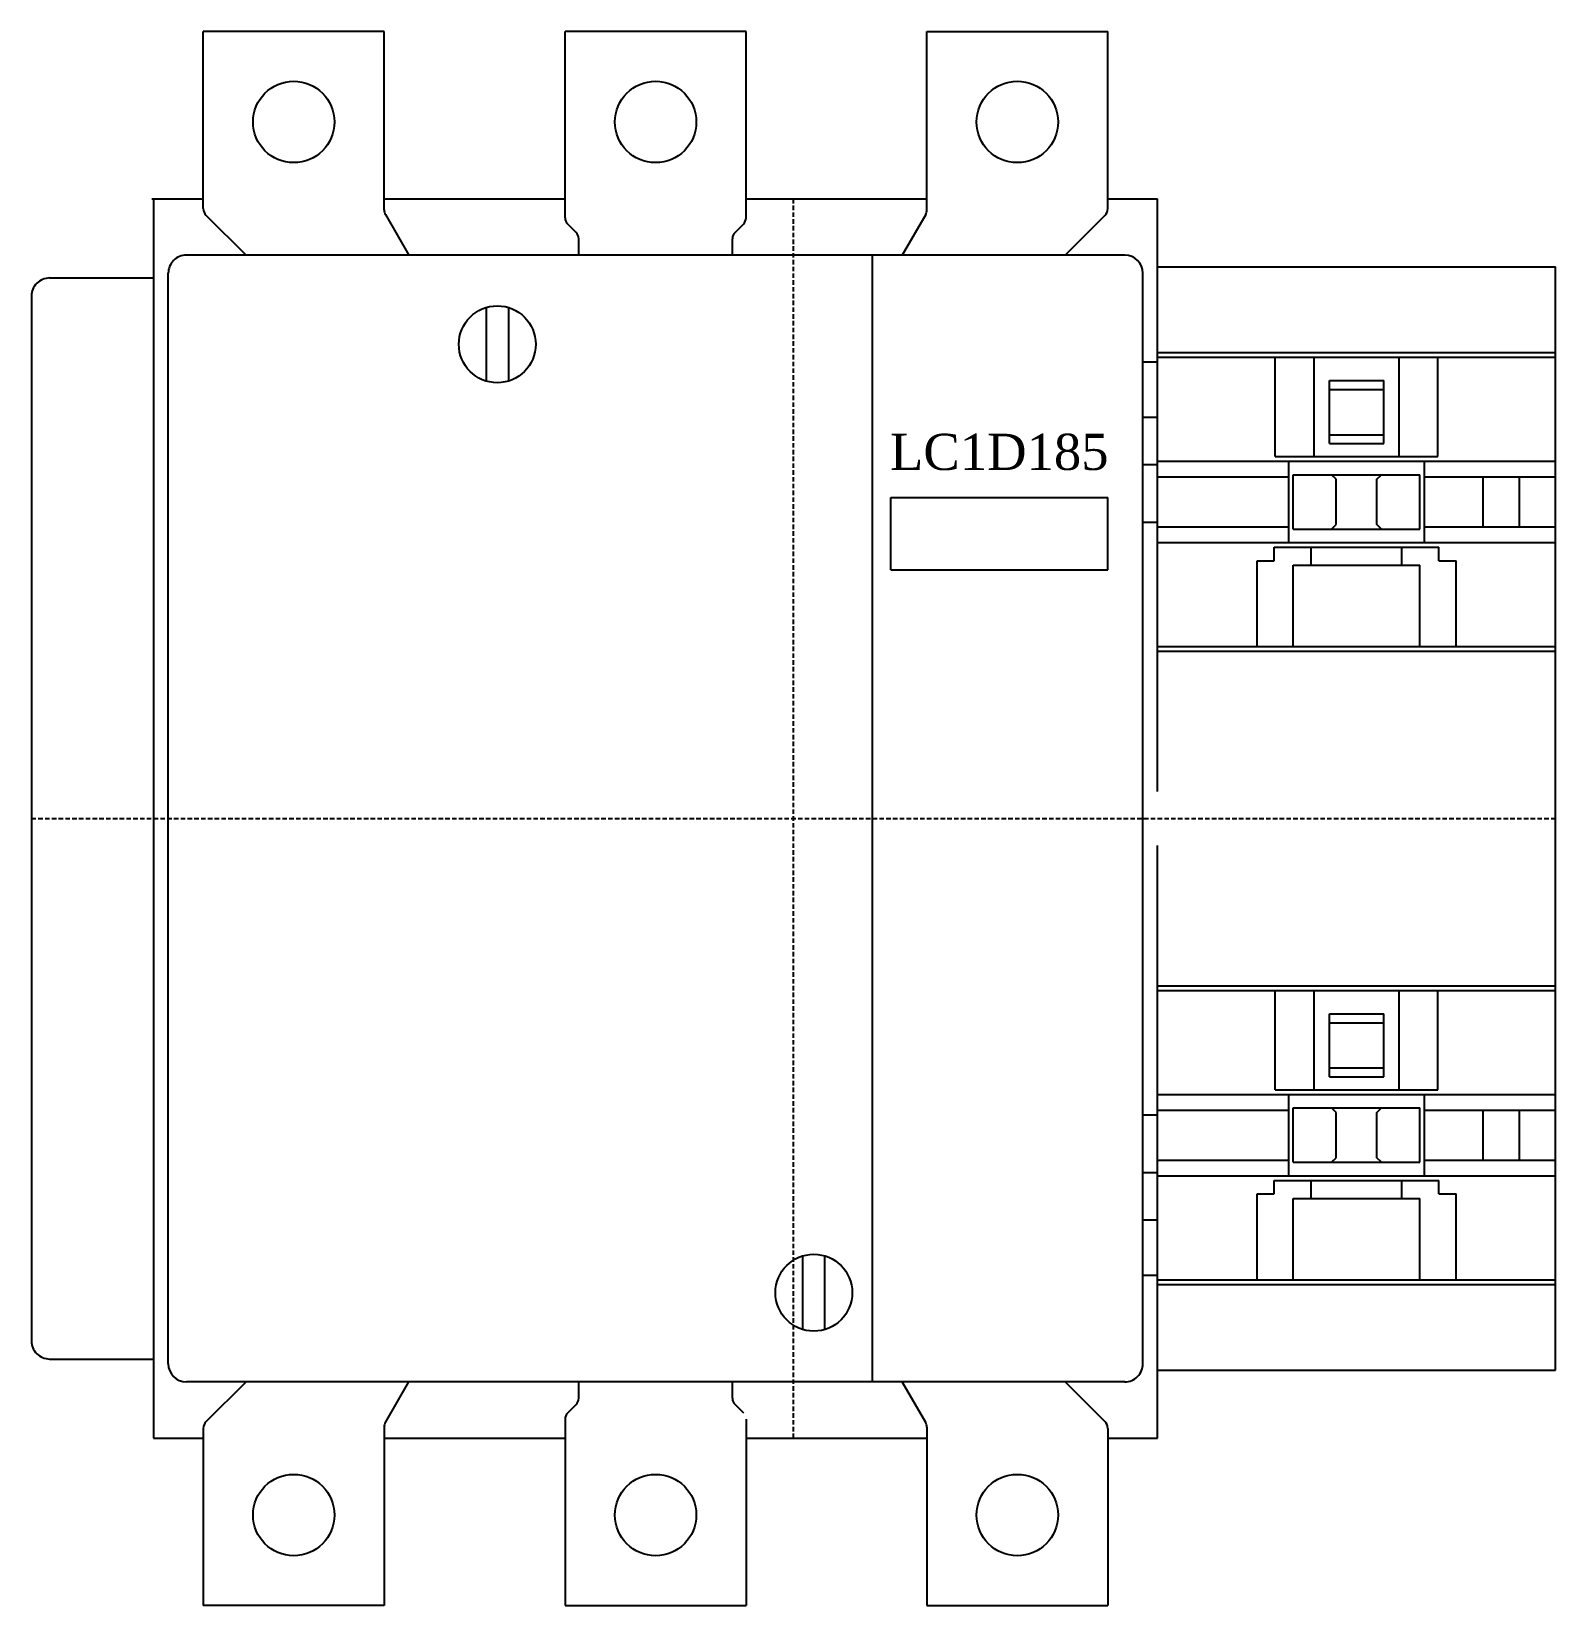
# Model space of a CAD drawing. Extents: x 0 to 168, y 0 to 174.
import ezdxf

# ---------------------------------------------------------------- set-up
doc = ezdxf.new("R2010")
doc.units = 0
doc.linetypes.add('DASHED', pattern=[0.75, 0.5, -0.25])
doc.layers.add('-15N-THT. THIẾT BỊ ĐÓNG MỞ', color=40, linetype='CONTINUOUS')
doc.styles.add('- 04.0', font='times.ttf', dxfattribs={"height": 4})

# ---------------------------------------------------------------- blocks, each defined once
blk = doc.blocks.new('06 - N - SC CTT LC1D185')
at = {"layer": '-15N-THT. THIẾT BỊ ĐÓNG MỞ'}
for p, q in [((19, 67.414215), (19, 87)), ((39, 87), (19, 87)), ((39, 67.267944), (39, 87)), ((59, 66.414215), (59, 87)), ((79, 87), (59, 87)), ((79, 66.414215), (79, 87)), ((99, 67.267944), (99, 87)), ((99, 87), (119, 87)), ((119, 67.414215), (119, 87)), ((13.300003, 68.5), (19, 68.5)), ((13.5, 68.5), (13.5, -68.5)), ((39, 68.5), (59, 68.5)), ((79, 68.5), (99, 68.5)), ((119, 68.5), (124.499939, 68.5)), ((124.499939, 3), (124.499939, 68.5)), ((19.292892, 66.7071), (23.730453, 62.269539)), ((39.133982, 66.767944), (41.731138, 62.269539)), ((98.866022, 66.767944), (96.268866, 62.269539)), ((118.707111, 66.707108), (114.269539, 62.269539)), ((60.207103, 64.792892), (59.292891, 65.7071)), ((78.707102, 65.7071), (77.792889, 64.792892)), ((60.5, 62.269585), (60.5, 64.085785)), ((77.5, 62.269585), (77.5, 64.085785)), ((120.877594, 62.269585), (17.122406, 62.269585)), ((93.001694, -62.269539), (93.001694, 62.269585)), ((124.499939, 61), (168.499939, 61)), ((168.499939, -61), (168.499939, 61)), ((2, 59.75), (13.5, 59.75)), ((15.122406, -60.269539), (15.122406, 60.269585)), ((122.877594, -60.269539), (122.877594, 60.269585)), ((0, 57.75), (0, -57.75)), ((50.274994, 56.486023), (50.274994, 48.346771)), ((52.725006, 56.486023), (52.725006, 48.346771)), ((122.877594, 50.5), (124.499939, 50.5)), ((124.499939, 51.5), (168.499939, 51.5)), ((124.499939, 51), (168.499939, 51)), ((137.499939, 40), (137.499939, 51)), ((141.799988, 40), (141.799988, 51)), ((151.19989, 40), (151.19989, 51)), ((155.499939, 40), (155.499939, 51)), ((143.499939, 48.399994), (149.499939, 48.399994)), ((143.499939, 41.439423), (143.499939, 48.399994)), ((143.499939, 47.419708), (149.499939, 47.419708)), ((149.499939, 41.439423), (149.499939, 48.399994)), ((122.877594, 44.350006), (124.499939, 44.350006)), ((143.499939, 42.419708), (149.499939, 42.419708)), ((143.499939, 41.439423), (149.499939, 41.439423)), ((122.877594, 39.149994), (124.499939, 39.149994)), ((124.499939, 39.5), (168.499939, 39.5)), ((137.499939, 40), (155.499939, 40)), ((138.999939, 30.5), (138.999939, 39.5)), ((153.999939, 30.5), (153.999939, 39.5)), ((124.499939, 37.76796), (138.999939, 37.76796)), ((139.499939, 31.997864), (139.499939, 37.997925)), ((139.499939, 37.997925), (153.499939, 37.997925)), ((144.25, 37.499992), (143.75, 37.997917)), ((144.249939, 32.499985), (144.249939, 37.500015)), ((148.749939, 32.499969), (148.749939, 37.500015)), ((148.749985, 37.500015), (149.249985, 37.997932)), ((153.499939, 31.997864), (153.499939, 37.997925)), ((153.999939, 37.76796), (168.499939, 37.76796)), ((160.499939, 32.23204), (160.499939, 37.76796)), ((164.499939, 32.23204), (164.499939, 37.76796)), ((95, 27.500038), (95, 35.500038)), ((95, 35.500038), (119, 35.500038)), ((119, 27.500038), (119, 35.500038)), ((122.877594, 32.75), (124.499939, 32.75)), ((124.499939, 32.23204), (138.999939, 32.23204)), ((139.499939, 31.997864), (153.499939, 31.997864)), ((143.747864, 31.997856), (144.249985, 32.499977)), ((149.250008, 31.997879), (148.750008, 32.499992)), ((153.999939, 32.23204), (168.499939, 32.23204)), ((124.499939, 30.5), (168.499939, 30.5)), ((137.399841, 30), (155.600037, 30)), ((137.399841, 28.5), (137.399841, 30)), ((141.499939, 28), (141.499939, 30)), ((151.499939, 28), (151.499939, 30)), ((155.600037, 28.5), (155.600037, 30)), ((135.499939, 28.5), (137.399841, 28.5)), ((135.499939, 19), (135.499939, 28.5)), ((139.499939, 28), (153.499939, 28)), ((139.499939, 19), (139.499939, 28)), ((153.499939, 19), (153.499939, 28)), ((155.600037, 28.5), (157.499939, 28.5)), ((157.499939, 19), (157.499939, 28.5)), ((95, 27.500038), (119, 27.500038)), ((124.499939, 19), (168.499939, 19)), ((124.499939, 18.5), (168.499939, 18.5)), ((124.499939, -68.5), (124.499939, -3)), ((124.499939, -18.5), (168.499939, -18.5)), ((124.499939, -19), (168.499939, -19)), ((137.499939, -30), (137.499939, -19)), ((141.799988, -30), (141.799988, -19)), ((151.19989, -30), (151.19989, -19)), ((155.499939, -30), (155.499939, -19)), ((143.499939, -21.600006), (149.499939, -21.600006)), ((143.499939, -28.560577), (143.499939, -21.600006)), ((143.499939, -22.580292), (149.499939, -22.580292)), ((149.499939, -28.560577), (149.499939, -21.600006)), ((143.499939, -27.580292), (149.499939, -27.580292)), ((143.499939, -28.560577), (149.499939, -28.560577)), ((124.499939, -30.5), (168.499939, -30.5)), ((137.499939, -30), (155.499939, -30)), ((138.999939, -39.5), (138.999939, -30.5)), ((153.999939, -39.5), (153.999939, -30.5)), ((122.877594, -32.75), (124.499939, -32.75)), ((124.499939, -32.23204), (138.999939, -32.23204)), ((139.499939, -38.002136), (139.499939, -32.002075)), ((139.499939, -32.002075), (153.499939, -32.002075)), ((144.250015, -32.500005), (143.750015, -32.002082)), ((144.249939, -37.500015), (144.249939, -32.499985)), ((148.749939, -37.500031), (148.749939, -32.499985)), ((148.749977, -32.499983), (149.249985, -32.002061)), ((153.499939, -38.002136), (153.499939, -32.002075)), ((153.999939, -32.23204), (168.499939, -32.23204)), ((160.499939, -37.76796), (160.499939, -32.23204)), ((164.499939, -37.76796), (164.499939, -32.23204)), ((124.499939, -37.76796), (138.999939, -37.76796)), ((139.499939, -38.002136), (153.499939, -38.002136)), ((143.747856, -38.002131), (144.249977, -37.500015)), ((149.25, -38.002131), (148.75, -37.500021)), ((153.999939, -37.76796), (168.499939, -37.76796)), ((122.877594, -39.15), (124.499939, -39.15)), ((124.499939, -39.5), (168.499939, -39.5)), ((137.399841, -40), (155.600037, -40)), ((137.399841, -41.5), (137.399841, -40)), ((141.499939, -42), (141.499939, -40)), ((151.499939, -42), (151.499939, -40)), ((155.600037, -41.5), (155.600037, -40)), ((135.499939, -41.5), (137.399841, -41.5)), ((135.499939, -51), (135.499939, -41.5)), ((155.600037, -41.5), (157.499939, -41.5)), ((157.499939, -51), (157.499939, -41.5)), ((139.499939, -42), (153.499939, -42)), ((139.499939, -51), (139.499939, -42)), ((153.499939, -51), (153.499939, -42)), ((122.877594, -44.35), (124.499939, -44.35)), ((85.274994, -56.486023), (85.274994, -48.346773)), ((87.725006, -56.486023), (87.725006, -48.346773)), ((122.877594, -50.5), (124.499939, -50.5)), ((124.499939, -51), (168.499939, -51)), ((124.499939, -51.5), (168.499939, -51.5)), ((2, -59.75), (13.5, -59.75)), ((120.877594, -62.269539), (17.122406, -62.269539)), ((19.292892, -66.7071), (23.730453, -62.269539)), ((39.133982, -66.767944), (41.731138, -62.269539)), ((60.5, -64.085785), (60.5, -62.269539)), ((77.5, -64.085785), (77.5, -62.269539)), ((98.866022, -66.767944), (96.268866, -62.269539)), ((118.707111, -66.707111), (114.269539, -62.269539)), ((124.499939, -61), (168.499939, -61)), ((59.292901, -65.707108), (60.207114, -64.792894)), ((77.792897, -64.792896), (78.70711, -65.707111)), ((19, -67.414215), (19, -87)), ((39, -67.267944), (39, -87)), ((59, -66.414215), (59, -87)), ((79, -66.414215), (79, -87)), ((99, -67.267944), (99, -87)), ((119, -67.414215), (119, -87)), ((13.5, -68.5), (19, -68.5)), ((39, -68.5), (59, -68.5)), ((79, -68.5), (99, -68.5)), ((119, -68.5), (124.499939, -68.5)), ((39, -87), (19, -87)), ((59, -87), (79, -87)), ((99, -87), (119, -87))]:
    blk.add_line(p, q, dxfattribs=at)
at = {"layer": '-15N-THT. THIẾT BỊ ĐÓNG MỞ', "color": 6, "linetype": 'DASHED'}
for p, q in [((84.24997, -68.5), (84.24997, 68.5)), ((0, 0), (168.499939, 0))]:
    blk.add_line(p, q, dxfattribs=at)
at = {"layer": '-15N-THT. THIẾT BỊ ĐÓNG MỞ'}
for centre, radius in [((29, 77), 4.5), ((69, 77), 4.5), ((109, 77), 4.5), ((51.5, 52.416397), 4.25), ((86.5, -52.416397), 4.25), ((29, -77), 4.5), ((69, -77), 4.5), ((109, -77), 4.5)]:
    blk.add_circle(centre, radius, dxfattribs=at)
for centre, radius, start, end in [((20, 67.414215), 1, 179.999978, 224.999996), ((40, 67.267944), 1, 180.000032, 210.000026), ((60, 66.414215), 1, 180.000032, 224.999996), ((78, 66.414215), 1, 314.999992, 359.999955), ((98, 67.267944), 1, 329.999989, 359.999983), ((118, 67.414215), 1, 314.999992, 359.999983), ((59.5, 64.085785), 1, 359.999955, 44.999974), ((78.5, 64.085785), 1, 135, 180.000019), ((17.122406, 60.269585), 2, 90.000003, 180.000005), ((120.877594, 60.269585), 2, 0.00000501, 90.000003), ((2, 57.75), 2, 89.999982, 180.000019), ((2, -57.75), 2, 179.999978, 270.000028), ((17.122406, -60.269539), 2, 180.000005, 270.000001), ((120.877594, -60.269539), 2, 270.000001, 0.00001), ((59.5, -64.085785), 1, 315.000019, 0.000037), ((78.5, -64.085785), 1, 179.999964, 224.999982), ((60, -66.414215), 1, 135, 179.999964), ((20, -67.414215), 1, 135, 180.000019), ((40, -67.267944), 1, 149.99997, 179.999964), ((98, -67.267944), 1, 0.00002049, 30.000018), ((118, -67.414215), 1, 0.00000395, 45.000001)]:
    blk.add_arc(centre, radius, start, end, dxfattribs=at)
at = {"layer": '-15N-THT. THIẾT BỊ ĐÓNG MỞ', "color": 3, "insert": (107, 40.500038), "char_height": 4, "width": 17.18249766, "attachment_point": 5, "style": '- 04.0'}
blk.add_mtext('LC1D185', dxfattribs=at)

msp = doc.modelspace()

# ---------------------------------------------------------------- block references
msp.add_blockref('06 - N - SC CTT LC1D185', (0, 87))

doc.saveas('drawing.dxf')
